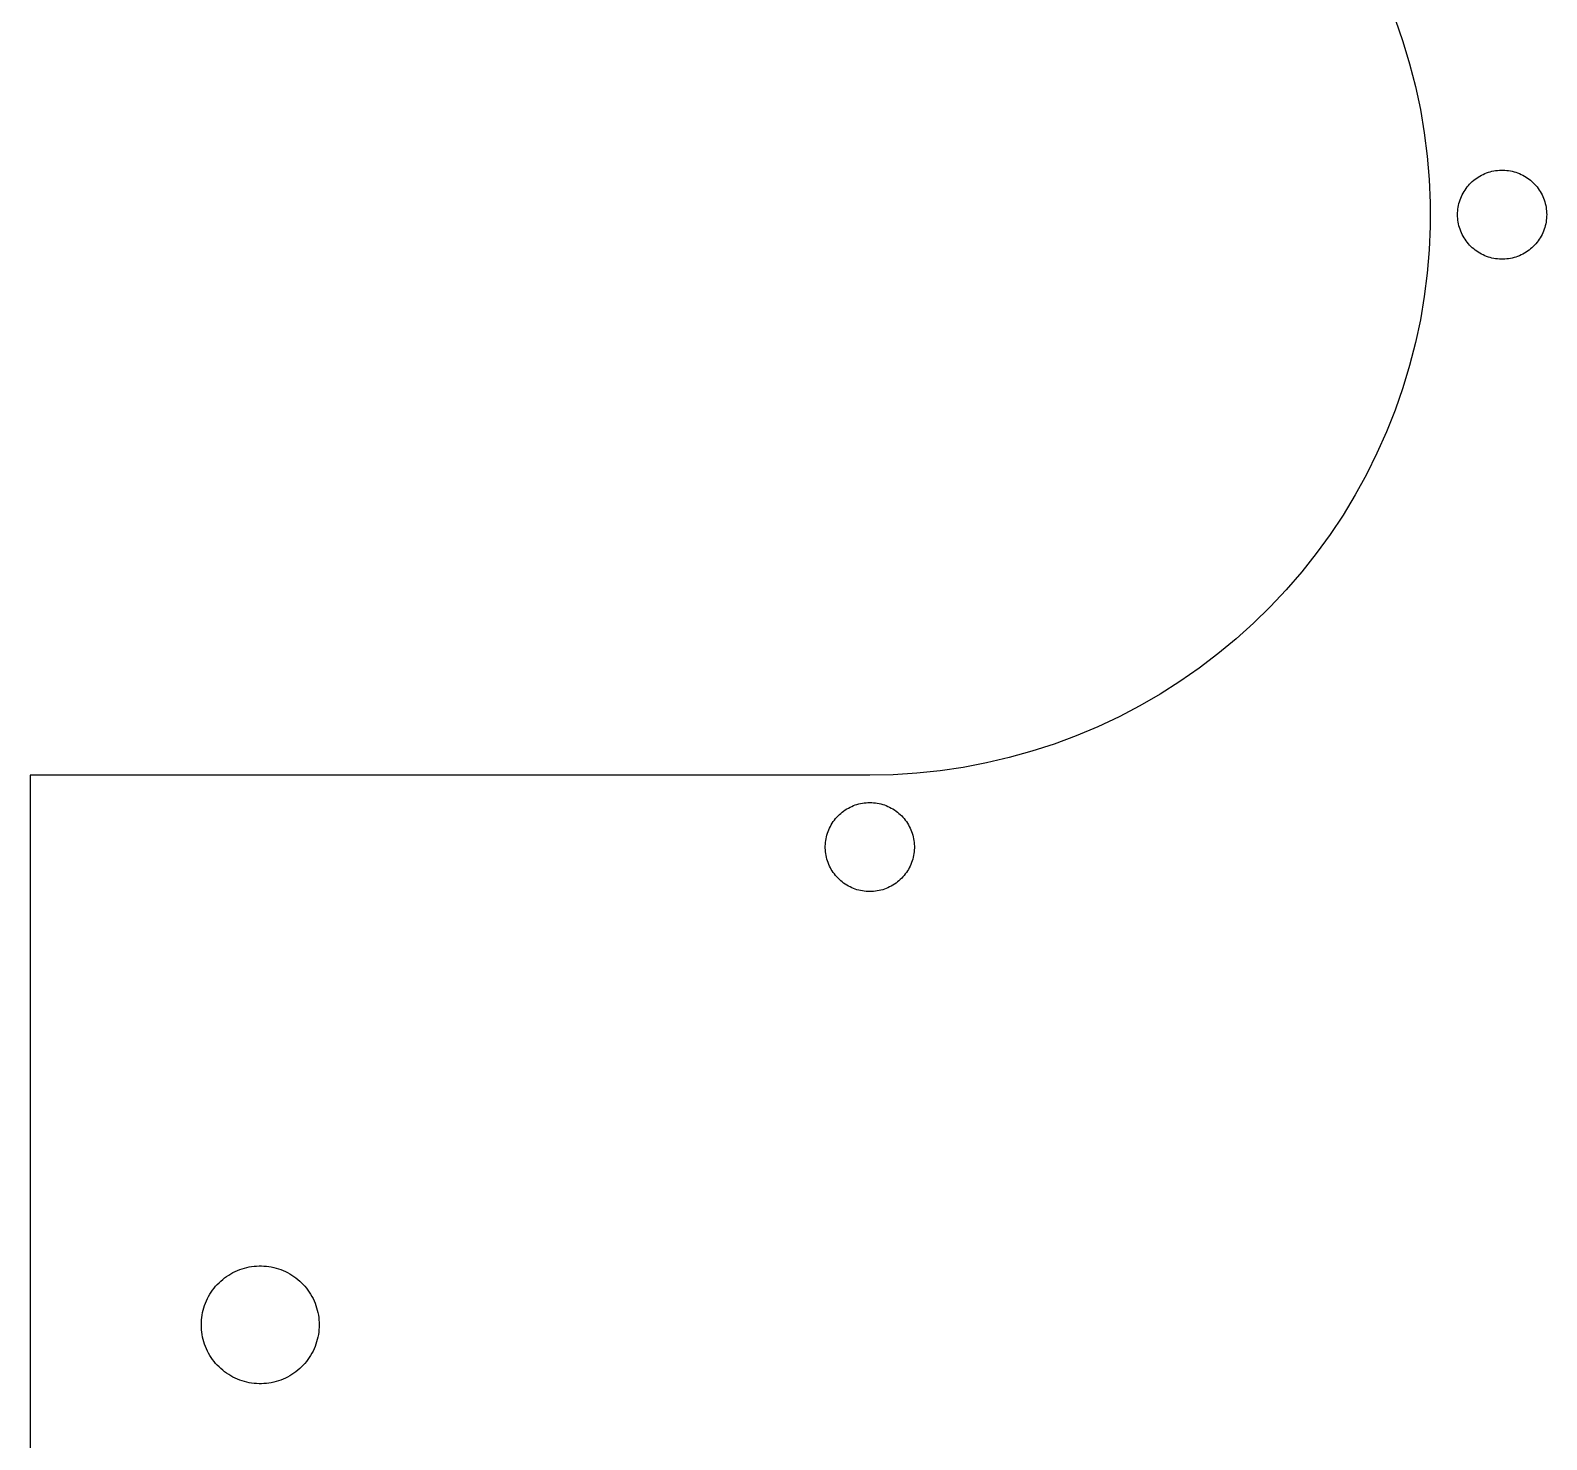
# Model space of a CAD drawing. Header units: metres. Extents: x 1 to 148, y -190 to 190.
# Drawn here: x 1.3 to 54, y 92 to 141 of the extents above; entities that cross this region are included whole.
import ezdxf

# ---------------------------------------------------------------- set-up
doc = ezdxf.new("R2010")
doc.units = ezdxf.units.M

msp = doc.modelspace()

# ---------------------------------------------------------------- linework, layer by layer
for p, q in [((48.7567, 141.417), (49.0253, 140.646)), ((49.0253, 140.646), (49.2613, 139.864)), ((49.2613, 139.864), (49.4644, 139.073)), ((49.4644, 139.073), (49.6346, 138.274)), ((49.6346, 138.274), (49.7706, 137.468)), ((49.7706, 137.468), (49.8729, 136.658)), ((49.8729, 136.658), (49.9411, 135.844)), ((52.0631, 136.113), (52.1259, 136.129)), ((52.1259, 136.129), (52.1895, 136.142)), ((52.1895, 136.142), (52.2534, 136.153)), ((52.2534, 136.153), (52.3177, 136.161)), ((52.3177, 136.161), (52.3825, 136.167)), ((52.3825, 136.167), (52.4472, 136.17)), ((52.4472, 136.17), (52.5123, 136.17)), ((52.5123, 136.17), (52.577, 136.167)), ((52.577, 136.167), (52.6417, 136.161)), ((52.6417, 136.161), (52.7061, 136.153)), ((52.7061, 136.153), (52.7704, 136.142)), ((52.7704, 136.142), (52.8336, 136.129)), ((52.8336, 136.129), (52.8968, 136.113)), ((49.9411, 135.844), (49.9756, 135.028)), ((51.2651, 135.582), (51.3066, 135.633)), ((51.3066, 135.633), (51.35, 135.681)), ((51.35, 135.681), (51.3953, 135.727)), ((51.3953, 135.727), (51.4426, 135.772)), ((51.4426, 135.772), (51.4918, 135.814)), ((51.4918, 135.814), (51.5426, 135.854)), ((51.5426, 135.854), (51.5953, 135.892)), ((51.5953, 135.892), (51.6492, 135.929)), ((51.6492, 135.929), (51.705, 135.962)), ((51.705, 135.962), (51.7616, 135.993)), ((51.7616, 135.993), (51.8197, 136.022)), ((51.8197, 136.022), (51.879, 136.049)), ((51.879, 136.049), (51.9395, 136.073)), ((51.9395, 136.073), (52.0007, 136.094)), ((52.0007, 136.094), (52.0631, 136.113)), ((52.8968, 136.113), (52.9588, 136.094)), ((52.9588, 136.094), (53.02, 136.073)), ((53.02, 136.073), (53.0805, 136.049)), ((53.0805, 136.049), (53.1398, 136.022)), ((53.1398, 136.022), (53.1979, 135.993)), ((53.1979, 135.993), (53.2549, 135.962)), ((53.2549, 135.962), (53.3103, 135.929)), ((53.3103, 135.929), (53.3646, 135.892)), ((53.3646, 135.892), (53.4169, 135.854)), ((53.4169, 135.854), (53.4677, 135.814)), ((53.4677, 135.814), (53.5169, 135.772)), ((53.5169, 135.772), (53.5642, 135.727)), ((53.5642, 135.727), (53.6095, 135.681)), ((53.6095, 135.681), (53.6533, 135.633)), ((53.6533, 135.633), (53.6944, 135.582)), ((50.9787, 135.005), (50.9961, 135.068)), ((50.9961, 135.068), (51.0159, 135.13)), ((51.0159, 135.13), (51.0387, 135.191)), ((51.0387, 135.191), (51.0639, 135.25)), ((51.0639, 135.25), (51.0915, 135.309)), ((51.0915, 135.309), (51.1217, 135.367)), ((51.1217, 135.367), (51.1539, 135.423)), ((51.1539, 135.423), (51.1887, 135.477)), ((51.1887, 135.477), (51.2259, 135.531)), ((51.2259, 135.531), (51.2651, 135.582)), ((53.6944, 135.582), (53.7339, 135.531)), ((53.7339, 135.531), (53.7707, 135.477)), ((53.7707, 135.477), (53.8056, 135.423)), ((53.8056, 135.423), (53.8382, 135.367)), ((53.8382, 135.367), (53.868, 135.309)), ((53.868, 135.309), (53.8959, 135.25)), ((53.8959, 135.25), (53.9211, 135.191)), ((53.9211, 135.191), (53.9436, 135.13)), ((53.9436, 135.13), (53.9638, 135.068)), ((53.9638, 135.068), (53.9812, 135.005)), ((49.9756, 135.028), (49.9756, 134.212)), ((50.9298, 134.62), (50.931, 134.685)), ((50.931, 134.555), (50.9298, 134.62)), ((50.931, 134.685), (50.9353, 134.75)), ((50.9353, 134.49), (50.931, 134.555)), ((50.9353, 134.75), (50.9419, 134.814)), ((50.9419, 134.814), (50.9515, 134.878)), ((50.9515, 134.878), (50.9636, 134.942)), ((50.9636, 134.942), (50.9787, 135.005)), ((53.9812, 135.005), (53.9959, 134.942)), ((53.9959, 134.942), (54.0079, 134.878)), ((54.0079, 134.878), (54.0176, 134.814)), ((54.0176, 134.814), (54.0242, 134.75)), ((54.0242, 134.75), (54.0285, 134.685)), ((54.0285, 134.555), (54.0242, 134.49)), ((54.0285, 134.685), (54.0296, 134.62)), ((54.0296, 134.62), (54.0285, 134.555)), ((49.9756, 134.212), (49.9411, 133.395)), ((50.9419, 134.426), (50.9353, 134.49)), ((50.9515, 134.361), (50.9419, 134.426)), ((50.9636, 134.298), (50.9515, 134.361)), ((50.9787, 134.234), (50.9636, 134.298)), ((50.9961, 134.172), (50.9787, 134.234)), ((51.0159, 134.11), (50.9961, 134.172)), ((51.0387, 134.049), (51.0159, 134.11)), ((51.0639, 133.989), (51.0387, 134.049)), ((53.9211, 134.049), (53.8959, 133.989)), ((53.9436, 134.11), (53.9211, 134.049)), ((53.9638, 134.172), (53.9436, 134.11)), ((53.9812, 134.234), (53.9638, 134.172)), ((53.9959, 134.298), (53.9812, 134.234)), ((54.0079, 134.361), (53.9959, 134.298)), ((54.0176, 134.426), (54.0079, 134.361)), ((54.0242, 134.49), (54.0176, 134.426)), ((51.0915, 133.931), (51.0639, 133.989)), ((51.1217, 133.873), (51.0915, 133.931)), ((51.1539, 133.817), (51.1217, 133.873)), ((51.1887, 133.762), (51.1539, 133.817)), ((51.2259, 133.709), (51.1887, 133.762)), ((51.2651, 133.657), (51.2259, 133.709)), ((51.3066, 133.607), (51.2651, 133.657)), ((51.35, 133.559), (51.3066, 133.607)), ((51.3953, 133.512), (51.35, 133.559)), ((51.4426, 133.468), (51.3953, 133.512)), ((53.5642, 133.512), (53.5169, 133.468)), ((53.6095, 133.559), (53.5642, 133.512)), ((53.6533, 133.607), (53.6095, 133.559)), ((53.6944, 133.657), (53.6533, 133.607)), ((53.7339, 133.709), (53.6944, 133.657)), ((53.7707, 133.762), (53.7339, 133.709)), ((53.8056, 133.817), (53.7707, 133.762)), ((53.8382, 133.873), (53.8056, 133.817)), ((53.868, 133.931), (53.8382, 133.873)), ((53.8959, 133.989), (53.868, 133.931)), ((49.9411, 133.395), (49.8729, 132.581)), ((51.4918, 133.426), (51.4426, 133.468)), ((51.5426, 133.385), (51.4918, 133.426)), ((51.5953, 133.347), (51.5426, 133.385)), ((51.6492, 133.311), (51.5953, 133.347)), ((51.705, 133.278), (51.6492, 133.311)), ((51.7616, 133.246), (51.705, 133.278)), ((51.8197, 133.217), (51.7616, 133.246)), ((51.879, 133.191), (51.8197, 133.217)), ((51.9395, 133.167), (51.879, 133.191)), ((52.0007, 133.146), (51.9395, 133.167)), ((52.0631, 133.127), (52.0007, 133.146)), ((52.1259, 133.111), (52.0631, 133.127)), ((52.1895, 133.097), (52.1259, 133.111)), ((52.2534, 133.086), (52.1895, 133.097)), ((52.3177, 133.078), (52.2534, 133.086)), ((52.3825, 133.073), (52.3177, 133.078)), ((52.4472, 133.07), (52.3825, 133.073)), ((52.5123, 133.07), (52.4472, 133.07)), ((52.577, 133.073), (52.5123, 133.07)), ((52.6417, 133.078), (52.577, 133.073)), ((52.7061, 133.086), (52.6417, 133.078)), ((52.7704, 133.097), (52.7061, 133.086)), ((52.8336, 133.111), (52.7704, 133.097)), ((52.8968, 133.127), (52.8336, 133.111)), ((52.9588, 133.146), (52.8968, 133.127)), ((53.02, 133.167), (52.9588, 133.146)), ((53.0805, 133.191), (53.02, 133.167)), ((53.1398, 133.217), (53.0805, 133.191)), ((53.1979, 133.246), (53.1398, 133.217)), ((53.2549, 133.278), (53.1979, 133.246)), ((53.3103, 133.311), (53.2549, 133.278)), ((53.3646, 133.347), (53.3103, 133.311)), ((53.4169, 133.385), (53.3646, 133.347)), ((53.4677, 133.426), (53.4169, 133.385)), ((53.5169, 133.468), (53.4677, 133.426)), ((49.8729, 132.581), (49.7706, 131.771)), ((49.7706, 131.771), (49.6346, 130.966)), ((49.6346, 130.966), (49.4644, 130.167)), ((49.4644, 130.167), (49.2613, 129.376)), ((49.2613, 129.376), (49.0253, 128.594)), ((49.0253, 128.594), (48.7567, 127.823)), ((48.7567, 127.823), (48.456, 127.063)), ((48.456, 127.063), (48.1238, 126.317)), ((48.1238, 126.317), (47.7607, 125.586)), ((47.7607, 125.586), (47.3673, 124.87)), ((47.3673, 124.87), (46.944, 124.171)), ((46.944, 124.171), (46.4921, 123.491)), ((46.4921, 123.491), (46.0123, 122.83)), ((46.0123, 122.83), (45.505, 122.19)), ((45.505, 122.19), (44.9713, 121.572)), ((44.9713, 121.572), (44.412, 120.976)), ((44.412, 120.976), (43.8283, 120.405)), ((43.8283, 120.405), (43.2214, 119.859)), ((43.2214, 119.859), (42.5924, 119.338)), ((42.5924, 119.338), (41.9416, 118.844)), ((41.9416, 118.844), (41.2711, 118.378)), ((41.2711, 118.378), (40.5812, 117.94)), ((40.5812, 117.94), (39.8739, 117.532)), ((39.1503, 117.153), (38.4112, 116.806)), ((39.8739, 117.532), (39.1503, 117.153)), ((38.4112, 116.806), (37.6582, 116.489)), ((36.8927, 116.205), (36.116, 115.952)), ((37.6582, 116.489), (36.8927, 116.205)), ((34.5339, 115.546), (33.7317, 115.393)), ((35.3292, 115.732), (34.5339, 115.546)), ((36.116, 115.952), (35.3292, 115.732)), ((30.4799, 115.12), (1.26969, 115.12)), ((1.26969, 115.12), (1.26969, -115.12)), ((31.2965, 115.137), (30.4799, 115.12)), ((32.1116, 115.188), (31.2965, 115.137)), ((32.924, 115.274), (32.1116, 115.188)), ((33.7317, 115.393), (32.924, 115.274)), ((29.6769, 113.946), (29.7331, 113.978)), ((29.7331, 113.978), (29.7908, 114.008)), ((29.7908, 114.008), (29.8493, 114.036)), ((29.8493, 114.036), (29.9094, 114.061)), ((29.9094, 114.061), (29.9703, 114.084)), ((29.9703, 114.084), (30.0319, 114.104)), ((30.0319, 114.104), (30.0943, 114.121)), ((30.0943, 114.121), (30.1575, 114.136)), ((30.1575, 114.136), (30.2214, 114.148)), ((30.2214, 114.148), (30.2857, 114.158)), ((30.2857, 114.158), (30.3501, 114.164)), ((30.3501, 114.164), (30.4148, 114.169)), ((30.4148, 114.169), (30.4799, 114.17)), ((30.4799, 114.17), (30.5446, 114.169)), ((30.5446, 114.169), (30.6094, 114.164)), ((30.6094, 114.164), (30.6741, 114.158)), ((30.6741, 114.158), (30.7384, 114.148)), ((30.7384, 114.148), (30.802, 114.136)), ((30.802, 114.136), (30.8652, 114.121)), ((30.8652, 114.121), (30.928, 114.104)), ((30.928, 114.104), (30.9896, 114.084)), ((30.9896, 114.084), (31.0504, 114.061)), ((31.0504, 114.061), (31.1101, 114.036)), ((31.1101, 114.036), (31.169, 114.008)), ((31.169, 114.008), (31.2264, 113.978)), ((31.2264, 113.978), (31.2826, 113.946)), ((29.1374, 113.395), (29.1711, 113.45)), ((29.1711, 113.45), (29.2071, 113.504)), ((29.2071, 113.504), (29.2451, 113.557)), ((29.2451, 113.557), (29.2854, 113.608)), ((29.2854, 113.608), (29.3281, 113.657)), ((29.3281, 113.657), (29.3722, 113.704)), ((29.3722, 113.704), (29.4187, 113.75)), ((29.4187, 113.75), (29.4672, 113.793)), ((29.4672, 113.793), (29.5172, 113.835)), ((29.5172, 113.835), (29.5687, 113.874)), ((29.5687, 113.874), (29.6222, 113.911)), ((29.6222, 113.911), (29.6769, 113.946)), ((31.2826, 113.946), (31.3376, 113.911)), ((31.3376, 113.911), (31.3907, 113.874)), ((31.3907, 113.874), (31.4427, 113.835)), ((31.4427, 113.835), (31.4927, 113.793)), ((31.4927, 113.793), (31.5407, 113.75)), ((31.5407, 113.75), (31.5872, 113.704)), ((31.5872, 113.704), (31.6318, 113.657)), ((31.6318, 113.657), (31.674, 113.608)), ((31.674, 113.608), (31.7143, 113.557)), ((31.7143, 113.557), (31.7527, 113.504)), ((31.7527, 113.504), (31.7884, 113.45)), ((31.7884, 113.45), (31.8221, 113.395)), ((28.9463, 112.846), (28.9571, 112.91)), ((28.9571, 112.91), (28.9707, 112.974)), ((28.9707, 112.974), (28.987, 113.037)), ((28.987, 113.037), (29.0056, 113.099)), ((29.0056, 113.099), (29.0269, 113.16)), ((29.0269, 113.16), (29.0509, 113.221)), ((29.0509, 113.221), (29.0773, 113.28)), ((29.0773, 113.28), (29.1064, 113.338)), ((29.1064, 113.338), (29.1374, 113.395)), ((31.8221, 113.395), (31.8535, 113.338)), ((31.8535, 113.338), (31.8822, 113.28)), ((31.8822, 113.28), (31.9085, 113.221)), ((31.9085, 113.221), (31.9325, 113.16)), ((31.9325, 113.16), (31.9539, 113.099)), ((31.9539, 113.099), (31.9729, 113.037)), ((31.9729, 113.037), (31.9887, 112.974)), ((31.9887, 112.974), (32.0023, 112.91)), ((32.0023, 112.91), (32.0132, 112.846)), ((28.93, 112.652), (28.9327, 112.717)), ((28.93, 112.587), (28.93, 112.652)), ((28.9327, 112.523), (28.93, 112.587)), ((28.9327, 112.717), (28.9382, 112.782)), ((28.9382, 112.458), (28.9327, 112.523)), ((28.9382, 112.782), (28.9463, 112.846)), ((28.9463, 112.394), (28.9382, 112.458)), ((28.9571, 112.33), (28.9463, 112.394)), ((32.0132, 112.394), (32.0023, 112.33)), ((32.0132, 112.846), (32.0213, 112.782)), ((32.0213, 112.458), (32.0132, 112.394)), ((32.0213, 112.782), (32.0267, 112.717)), ((32.0267, 112.523), (32.0213, 112.458)), ((32.0267, 112.717), (32.0294, 112.652)), ((32.0294, 112.587), (32.0267, 112.523)), ((32.0294, 112.652), (32.0294, 112.587)), ((28.9707, 112.266), (28.9571, 112.33)), ((28.987, 112.203), (28.9707, 112.266)), ((29.0056, 112.141), (28.987, 112.203)), ((29.0269, 112.08), (29.0056, 112.141)), ((29.0509, 112.019), (29.0269, 112.08)), ((29.0773, 111.96), (29.0509, 112.019)), ((29.1064, 111.902), (29.0773, 111.96)), ((29.1374, 111.845), (29.1064, 111.902)), ((31.8535, 111.902), (31.8221, 111.845)), ((31.8822, 111.96), (31.8535, 111.902)), ((31.9085, 112.019), (31.8822, 111.96)), ((31.9325, 112.08), (31.9085, 112.019)), ((31.9539, 112.141), (31.9325, 112.08)), ((31.9729, 112.203), (31.9539, 112.141)), ((31.9887, 112.266), (31.9729, 112.203)), ((32.0023, 112.33), (31.9887, 112.266)), ((29.1711, 111.789), (29.1374, 111.845)), ((29.2071, 111.735), (29.1711, 111.789)), ((29.2451, 111.683), (29.2071, 111.735)), ((29.2854, 111.632), (29.2451, 111.683)), ((29.3281, 111.583), (29.2854, 111.632)), ((29.3722, 111.535), (29.3281, 111.583)), ((29.4187, 111.49), (29.3722, 111.535)), ((29.4672, 111.446), (29.4187, 111.49)), ((29.5172, 111.405), (29.4672, 111.446)), ((29.5687, 111.366), (29.5172, 111.405)), ((29.6222, 111.329), (29.5687, 111.366)), ((29.6769, 111.294), (29.6222, 111.329)), ((31.3376, 111.329), (31.2826, 111.294)), ((31.3907, 111.366), (31.3376, 111.329)), ((31.4427, 111.405), (31.3907, 111.366)), ((31.4927, 111.446), (31.4427, 111.405)), ((31.5407, 111.49), (31.4927, 111.446)), ((31.5872, 111.535), (31.5407, 111.49)), ((31.6318, 111.583), (31.5872, 111.535)), ((31.674, 111.632), (31.6318, 111.583)), ((31.7143, 111.683), (31.674, 111.632)), ((31.7527, 111.735), (31.7143, 111.683)), ((31.7884, 111.789), (31.7527, 111.735)), ((31.8221, 111.845), (31.7884, 111.789)), ((29.7331, 111.261), (29.6769, 111.294)), ((29.7908, 111.232), (29.7331, 111.261)), ((29.8493, 111.204), (29.7908, 111.232)), ((29.9094, 111.178), (29.8493, 111.204)), ((29.9703, 111.156), (29.9094, 111.178)), ((30.0319, 111.136), (29.9703, 111.156)), ((30.0943, 111.118), (30.0319, 111.136)), ((30.1575, 111.104), (30.0943, 111.118)), ((30.2214, 111.092), (30.1575, 111.104)), ((30.2857, 111.082), (30.2214, 111.092)), ((30.3501, 111.075), (30.2857, 111.082)), ((30.4148, 111.071), (30.3501, 111.075)), ((30.4799, 111.07), (30.4148, 111.071)), ((30.5446, 111.071), (30.4799, 111.07)), ((30.6094, 111.075), (30.5446, 111.071)), ((30.6741, 111.082), (30.6094, 111.075)), ((30.7384, 111.092), (30.6741, 111.082)), ((30.802, 111.104), (30.7384, 111.092)), ((30.8652, 111.118), (30.802, 111.104)), ((30.928, 111.136), (30.8652, 111.118)), ((30.9896, 111.156), (30.928, 111.136)), ((31.0504, 111.178), (30.9896, 111.156)), ((31.1101, 111.204), (31.0504, 111.178)), ((31.169, 111.232), (31.1101, 111.204)), ((31.2264, 111.261), (31.169, 111.232)), ((31.2826, 111.294), (31.2264, 111.261)), ((7.96308, 97.5793), (8.03052, 97.6328)), ((8.03052, 97.6328), (8.09989, 97.6832)), ((8.09989, 97.6832), (8.17121, 97.7309)), ((8.17121, 97.7309), (8.24485, 97.775)), ((8.24485, 97.775), (8.32003, 97.8165)), ((8.32003, 97.8165), (8.39677, 97.8549)), ((8.39677, 97.8549), (8.47545, 97.8898)), ((8.47545, 97.8898), (8.55529, 97.9212)), ((8.55529, 97.9212), (8.63629, 97.9494)), ((8.63629, 97.9494), (8.71846, 97.9743)), ((8.71846, 97.9743), (8.80179, 97.9956)), ((8.80179, 97.9956), (8.8855, 98.0134)), ((8.8855, 98.0134), (8.97038, 98.0277)), ((8.97038, 98.0277), (9.05565, 98.0386)), ((9.05565, 98.0386), (9.14091, 98.046)), ((9.14091, 98.046), (9.22696, 98.0494)), ((9.22696, 98.0494), (9.31261, 98.0494)), ((9.31261, 98.0494), (9.39865, 98.046)), ((9.39865, 98.046), (9.48392, 98.0386)), ((9.48392, 98.0386), (9.56918, 98.0277)), ((9.56918, 98.0277), (9.65406, 98.0134)), ((9.65406, 98.0134), (9.73778, 97.9956)), ((9.73778, 97.9956), (9.82111, 97.9743)), ((9.82111, 97.9743), (9.90327, 97.9494)), ((9.90327, 97.9494), (9.98427, 97.9212)), ((9.98427, 97.9212), (10.0641, 97.8898)), ((10.0641, 97.8898), (10.1428, 97.8549)), ((10.1428, 97.8549), (10.2195, 97.8165)), ((10.2195, 97.8165), (10.2947, 97.775)), ((10.2947, 97.775), (10.3684, 97.7309)), ((10.3684, 97.7309), (10.4397, 97.6832)), ((10.4397, 97.6832), (10.509, 97.6328)), ((10.509, 97.6328), (10.5765, 97.5793)), ((7.51621, 97.0619), (7.56233, 97.1344)), ((7.56233, 97.1344), (7.61116, 97.2049)), ((7.61116, 97.2049), (7.6631, 97.2731)), ((7.6631, 97.2731), (7.71813, 97.3394)), ((7.71813, 97.3394), (7.77549, 97.403)), ((7.77549, 97.403), (7.83557, 97.4646)), ((7.83557, 97.4646), (7.89797, 97.5231)), ((7.89797, 97.5231), (7.96308, 97.5793)), ((10.5765, 97.5793), (10.6416, 97.5231)), ((10.6416, 97.5231), (10.704, 97.4646)), ((10.704, 97.4646), (10.7641, 97.403)), ((10.7641, 97.403), (10.8218, 97.3394)), ((10.8218, 97.3394), (10.8765, 97.2731)), ((10.8765, 97.2731), (10.9284, 97.2049)), ((10.9284, 97.2049), (10.9772, 97.1344)), ((10.9772, 97.1344), (11.0234, 97.0619)), ((7.28405, 96.5096), (7.30731, 96.5922)), ((7.30731, 96.5922), (7.33366, 96.6739)), ((7.33366, 96.6739), (7.36389, 96.7546)), ((7.36389, 96.7546), (7.39722, 96.8336)), ((7.39722, 96.8336), (7.43365, 96.9111)), ((7.43365, 96.9111), (7.47319, 96.9875)), ((7.47319, 96.9875), (7.51621, 97.0619)), ((11.0234, 97.0619), (11.0664, 96.9875)), ((11.0664, 96.9875), (11.1059, 96.9111)), ((11.1059, 96.9111), (11.1427, 96.8336)), ((11.1427, 96.8336), (11.1757, 96.7546)), ((11.1757, 96.7546), (11.2059, 96.6739)), ((11.2059, 96.6739), (11.2323, 96.5922)), ((11.2323, 96.5922), (11.2555, 96.5096)), ((7.21971, 96), (7.22165, 96.0856)), ((7.22165, 96.0856), (7.22708, 96.1713)), ((7.22708, 96.1713), (7.23599, 96.2569)), ((7.23599, 96.2569), (7.24839, 96.3418)), ((7.24839, 96.3418), (7.26467, 96.4259)), ((7.26467, 96.4259), (7.28405, 96.5096)), ((11.2555, 96.5096), (11.2749, 96.4259)), ((11.2749, 96.4259), (11.2912, 96.3418)), ((11.2912, 96.3418), (11.3036, 96.2569)), ((11.3036, 96.2569), (11.3125, 96.1713)), ((11.3125, 96.1713), (11.3179, 96.0856)), ((11.3179, 96.0856), (11.3199, 96)), ((7.22165, 95.9139), (7.21971, 96)), ((7.22708, 95.8283), (7.22165, 95.9139)), ((7.23599, 95.743), (7.22708, 95.8283)), ((7.24839, 95.6581), (7.23599, 95.743)), ((7.26467, 95.5736), (7.24839, 95.6581)), ((7.28405, 95.4899), (7.26467, 95.5736)), ((11.2749, 95.5736), (11.2555, 95.4899)), ((11.2912, 95.6581), (11.2749, 95.5736)), ((11.3036, 95.743), (11.2912, 95.6581)), ((11.3125, 95.8283), (11.3036, 95.743)), ((11.3179, 95.9139), (11.3125, 95.8283)), ((11.3199, 96), (11.3179, 95.9139)), ((7.30731, 95.4074), (7.28405, 95.4899)), ((7.33366, 95.3256), (7.30731, 95.4074)), ((7.36389, 95.245), (7.33366, 95.3256)), ((7.39722, 95.1659), (7.36389, 95.245)), ((7.43365, 95.0884), (7.39722, 95.1659)), ((7.47319, 95.012), (7.43365, 95.0884)), ((7.51621, 94.938), (7.47319, 95.012)), ((11.0664, 95.012), (11.0234, 94.938)), ((11.1059, 95.0884), (11.0664, 95.012)), ((11.1427, 95.1659), (11.1059, 95.0884)), ((11.1757, 95.245), (11.1427, 95.1659)), ((11.2059, 95.3256), (11.1757, 95.245)), ((11.2323, 95.4074), (11.2059, 95.3256)), ((11.2555, 95.4899), (11.2323, 95.4074)), ((7.56233, 94.8655), (7.51621, 94.938)), ((7.61116, 94.795), (7.56233, 94.8655)), ((7.6631, 94.7264), (7.61116, 94.795)), ((7.71813, 94.6601), (7.6631, 94.7264)), ((7.77549, 94.5966), (7.71813, 94.6601)), ((7.83557, 94.5353), (7.77549, 94.5966)), ((7.89797, 94.4764), (7.83557, 94.5353)), ((7.96308, 94.4202), (7.89797, 94.4764)), ((10.6416, 94.4764), (10.5765, 94.4202)), ((10.704, 94.5353), (10.6416, 94.4764)), ((10.7641, 94.5966), (10.704, 94.5353)), ((10.8218, 94.6601), (10.7641, 94.5966)), ((10.8765, 94.7264), (10.8218, 94.6601)), ((10.9284, 94.795), (10.8765, 94.7264)), ((10.9772, 94.8655), (10.9284, 94.795)), ((11.0234, 94.938), (10.9772, 94.8655)), ((8.03052, 94.3671), (7.96308, 94.4202)), ((8.09989, 94.3163), (8.03052, 94.3671)), ((8.17121, 94.2691), (8.09989, 94.3163)), ((8.24485, 94.2245), (8.17121, 94.2691)), ((8.32003, 94.183), (8.24485, 94.2245)), ((8.39677, 94.145), (8.32003, 94.183)), ((8.47545, 94.1101), (8.39677, 94.145)), ((8.55529, 94.0784), (8.47545, 94.1101)), ((8.63629, 94.0501), (8.55529, 94.0784)), ((8.71846, 94.0253), (8.63629, 94.0501)), ((8.80179, 94.004), (8.71846, 94.0253)), ((8.8855, 93.9861), (8.80179, 94.004)), ((8.97038, 93.9718), (8.8855, 93.9861)), ((9.05565, 93.9609), (8.97038, 93.9718)), ((9.14091, 93.954), (9.05565, 93.9609)), ((9.22696, 93.9501), (9.14091, 93.954)), ((9.31261, 93.9501), (9.22696, 93.9501)), ((9.39865, 93.954), (9.31261, 93.9501)), ((9.48392, 93.9609), (9.39865, 93.954)), ((9.56918, 93.9718), (9.48392, 93.9609)), ((9.65406, 93.9861), (9.56918, 93.9718)), ((9.73778, 94.004), (9.65406, 93.9861)), ((9.82111, 94.0253), (9.73778, 94.004)), ((9.90327, 94.0501), (9.82111, 94.0253)), ((9.98427, 94.0784), (9.90327, 94.0501)), ((10.0641, 94.1101), (9.98427, 94.0784)), ((10.1428, 94.145), (10.0641, 94.1101)), ((10.2195, 94.183), (10.1428, 94.145)), ((10.2947, 94.2245), (10.2195, 94.183)), ((10.3684, 94.2691), (10.2947, 94.2245)), ((10.4397, 94.3163), (10.3684, 94.2691)), ((10.509, 94.3671), (10.4397, 94.3163)), ((10.5765, 94.4202), (10.509, 94.3671))]:
    msp.add_line(p, q)

doc.saveas('drawing.dxf')
